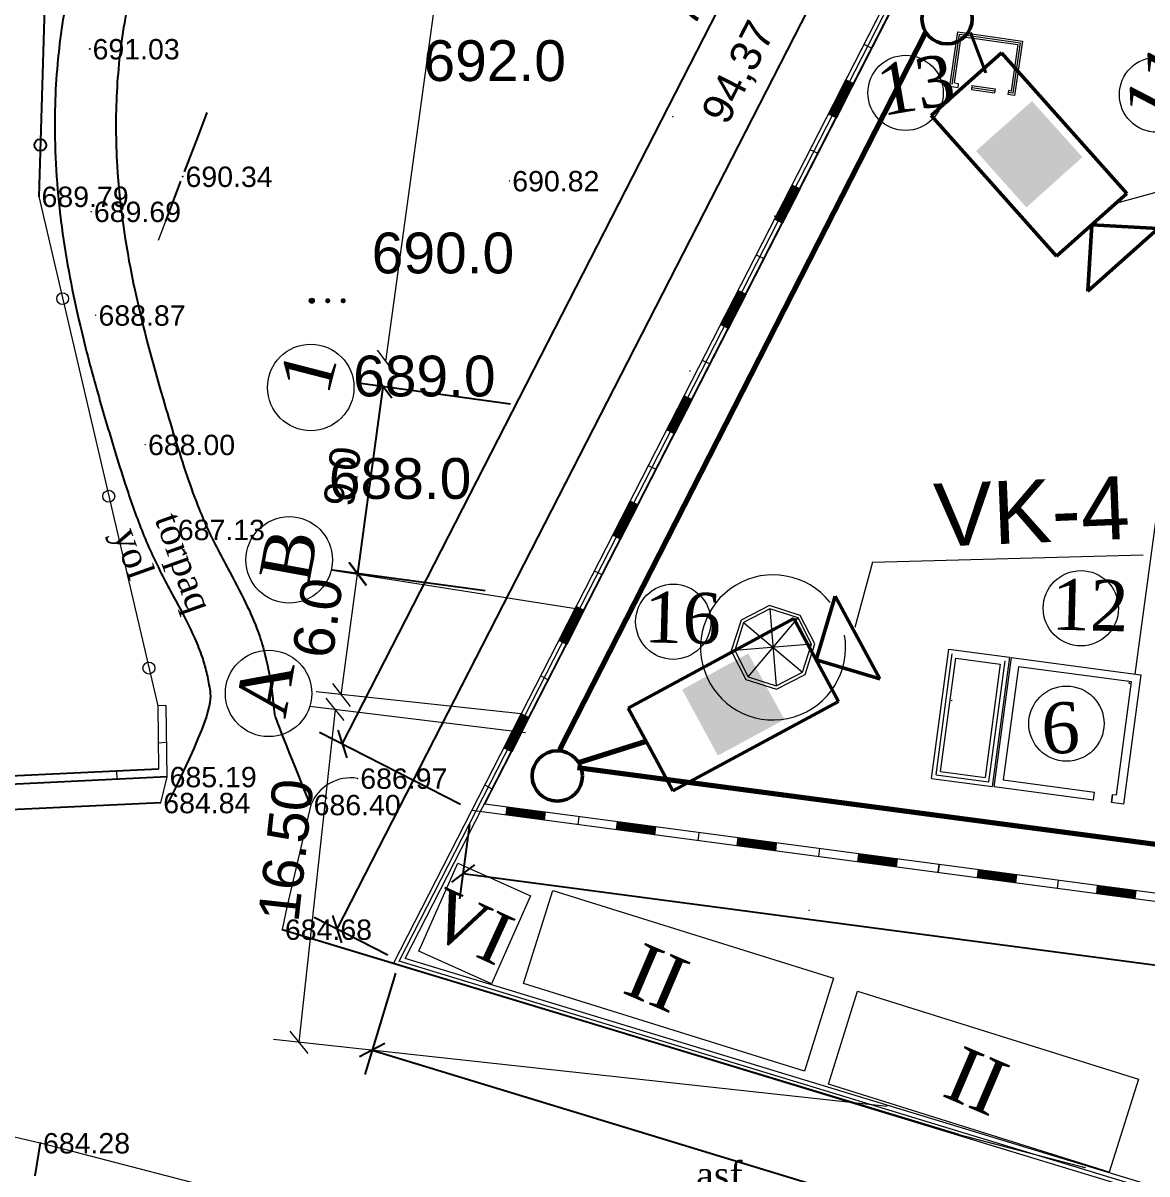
# Model space of a CAD drawing. Header units: feet. Extents: x 3381 to 682707, y 675186 to 4374675.
# Drawn here: x 681233.2 to 681288.3, y 4373034.4 to 4373090.9 of the extents above; entities that cross this region are included whole.
import ezdxf

# ---------------------------------------------------------------- set-up
doc = ezdxf.new("R2010")
doc.units = ezdxf.units.FT
doc.header["$MEASUREMENT"] = 0
doc.header["$PDMODE"] = 34
doc.header["$PDSIZE"] = 0.01
doc.linetypes.add('DUZ', pattern=[0])
doc.layers.get('0').update_dxf_attribs({"linetype": 'CONTINUOUS'})
doc.layers.get('Defpoints').update_dxf_attribs({"linetype": 'CONTINUOUS'})
for name, color, linetype in [('0_Point_Height', 2, 'CONTINUOUS'), ('0_Point_Point', 7, 'CONTINUOUS'), ('col bitkisi', 7, 'CONTINUOUS'), ('Layer8', 7, 'CONTINUOUS'), ('Lep-Stolb', 7, 'CONTINUOUS'), ('ramka', 7, 'CONTINUOUS'), ('Yazilar', 7, 'CONTINUOUS')]:
    doc.layers.add(name, color=color, linetype=linetype)
doc.layers.add('_cp_basic_Shtamp_0.5', color=7, linetype='CONTINUOUS', lineweight=50)
doc.styles.add('ARİAL', font='arial.ttf')
doc.styles.get("Standard").update_dxf_attribs({"font": 'arial.ttf', "height": 1.5})
doc.styles.add('style5', font='arialazlat.ttf', dxfattribs={"height": 400})
doc.dimstyles.new('ISO-25', dxfattribs={"dimtxt": 1.5, "dimasz": 1, "dimexe": 1.25, "dimexo": 0.625, "dimtad": 1, "dimtxsty": 'Standard', "dimblk": 'OBLIQUE', "dimcen": 2.5, "dimadec": 0, "dimazin": 0, "dimtfac": 1, "dimtmove": 0, "dimatfit": 3, "dimldrblk": 'OBLIQUE', "dimfxl": 1, "dimarcsym": 0})

# ---------------------------------------------------------------- blocks, each defined once
blk = doc.blocks.new('_Oblique')
at = {"color": 0, "linetype": 'ByBlock', "lineweight": -2}
blk.add_line((-0.5, -0.5), (0.5, 0.5), dxfattribs=at)
blk = doc.blocks.new('*D49')
at = {"color": 0, "lineweight": -2, "transparency": 16777216}
for p, q in [((681251.443, 4373044.258), (681249.932, 4373039.293)), ((681250.296, 4373040.489), (681342.296, 4373012.489)), ((681343.443, 4373016.258), (681341.932, 4373011.293))]:
    blk.add_line(p, q, dxfattribs=at)
at = {"layer": 'Defpoints', "color": 0, "lineweight": 30, "transparency": 16777216}
for p in [(681251.625, 4373044.856), (681343.625, 4373016.856), (681342.296, 4373012.489)]:
    blk.add_point(p, dxfattribs=at)
at = {"color": 0, "lineweight": -2, "transparency": 16777216}
for p, rotation in [((681250.296, 4373040.489), 163.072486935853), ((681342.296, 4373012.489), 343.072486935853)]:
    blk.add_blockref('_Oblique', p, dxfattribs=dict(at, rotation=rotation))
at = {"color": 0, "lineweight": 20, "transparency": 16777216, "insert": (681296.741, 4373027.95), "char_height": 1.5, "attachment_point": 5, "rotation": 343.0725}
blk.add_mtext('96,17', dxfattribs=at)
blk = doc.blocks.new('*D50')
at = {"color": 0, "lineweight": -2, "transparency": 16777216}
for p, q in [((681294.069, 4373129.141), (681290.458, 4373130.989)), ((681291.571, 4373130.419), (681248.571, 4373046.419)), ((681251.069, 4373045.141), (681247.458, 4373046.989))]:
    blk.add_line(p, q, dxfattribs=at)
at = {"layer": 'Defpoints', "color": 0, "lineweight": 30, "transparency": 16777216}
for p in [(681294.625, 4373128.856), (681248.571, 4373046.419), (681251.625, 4373044.856)]:
    blk.add_point(p, dxfattribs=at)
at = {"color": 0, "lineweight": -2, "transparency": 16777216}
for p, rotation in [((681291.571, 4373130.419), 62.89187712919826), ((681248.571, 4373046.419), 242.8918771291982)]:
    blk.add_blockref('_Oblique', p, dxfattribs=dict(at, rotation=rotation))
at = {"color": 0, "lineweight": 18, "transparency": 16777216, "insert": (681268.359, 4373088.424), "char_height": 1.5, "attachment_point": 5, "rotation": 62.8919}
blk.add_mtext('94,37', dxfattribs=at)
blk = doc.blocks.new('*D58')
at = {"color": 0, "lineweight": -2, "transparency": 16777216}
for p, q in [((681249.59, 4373063.87), (681250.842, 4373073.035)), ((681257.091, 4373072.182), (681249.603, 4373073.205)), ((681255.84, 4373063.016), (681248.351, 4373064.039))]:
    blk.add_line(p, q, dxfattribs=at)
at = {"layer": 'Defpoints', "color": 0, "lineweight": 30, "transparency": 16777216}
for p in [(681250.842, 4373073.035), (681257.711, 4373072.097), (681256.459, 4373062.931, -452.353)]:
    blk.add_point(p, dxfattribs=at)
at = {"color": 0, "lineweight": -2, "transparency": 16777216}
for p, rotation in [((681250.842, 4373073.035), 82.22327199982546), ((681249.59, 4373063.87), 262.2232719998254)]:
    blk.add_blockref('_Oblique', p, dxfattribs=dict(at, rotation=rotation))
at = {"color": 0, "lineweight": 20, "transparency": 16777216, "insert": (681248.838, 4373068.641), "char_height": 1.5, "attachment_point": 5, "rotation": 82.2233}
blk.add_mtext('{\\fArial|b0|i0|c238|p34;9.0}', dxfattribs=at)
blk = doc.blocks.new('*D52')
at = {"color": 0, "lineweight": -2, "transparency": 16777216}
for p, q in [((681289.678, 4373121.003), (681282.765, 4373124.542)), ((681248.831, 4373055.509), (681283.878, 4373123.972)), ((681254.632, 4373052.54), (681247.719, 4373056.079))]:
    blk.add_line(p, q, dxfattribs=at)
at = {"layer": 'Defpoints', "color": 0, "lineweight": 30, "transparency": 16777216}
for p in [(681283.878, 4373123.972), (681290.235, 4373120.718), (681255.188, 4373052.255)]:
    blk.add_point(p, dxfattribs=at)
at = {"color": 0, "lineweight": -2, "transparency": 16777216}
for p, rotation in [((681283.878, 4373123.972), 62.89187712935262), ((681248.831, 4373055.509), 242.8918771293526)]:
    blk.add_blockref('_Oblique', p, dxfattribs=dict(at, rotation=rotation))
at = {"color": 0, "lineweight": 18, "transparency": 16777216, "insert": (681266.349, 4373092.782), "char_height": 1.5, "attachment_point": 5, "rotation": 62.8919}
blk.add_mtext('{\\fArial|b0|i0|c238|p34;77.0}', dxfattribs=at)
blk = doc.blocks.new('*D55')
at = {"color": 0, "lineweight": -2, "transparency": 16777216}
for p, q in [((681255.071, 4373051.566), (681254.588, 4373047.918)), ((681254.752, 4373049.157), (681352.372, 4373036.234)), ((681352.691, 4373038.642), (681352.208, 4373034.994))]:
    blk.add_line(p, q, dxfattribs=at)
at = {"layer": 'Defpoints', "color": 0, "lineweight": 30, "transparency": 16777216}
for p in [(681255.153, 4373052.186), (681352.773, 4373039.262), (681352.372, 4373036.234)]:
    blk.add_point(p, dxfattribs=at)
at = {"color": 0, "lineweight": -2, "transparency": 16777216}
for p, rotation in [((681254.752, 4373049.157), 172.4585361197717), ((681352.372, 4373036.234), 352.4585361197717)]:
    blk.add_blockref('_Oblique', p, dxfattribs=dict(at, rotation=rotation))
at = {"color": 0, "lineweight": 20, "transparency": 16777216, "insert": (681303.745, 4373044.074), "char_height": 1.5, "attachment_point": 5, "rotation": 352.4585}
blk.add_mtext('{\\fArial|b0|i0|c238|p34;98.50}', dxfattribs=at)
blk = doc.blocks.new('V-V2')
at = {"ltscale": 0.5}
for color, points in [(3, [(750.4, 202.2), (550.4, 201.2), (550.4, 1.2), (750.4, 2.2)]), (2, [(950.4, 203.1), (750.4, 202.2), (750.4, 2.2), (951.4, 3.1)]), (5, [(750.4, 2.2), (550.4, 1.2), (550.3, -196.8), (750.3, -196.8)]), (7, [(951.4, 3.1), (750.4, 2.2), (750.3, -196.8), (952.3, -196.9)])]:
    blk.add_hatch(color=color, dxfattribs=at).paths.add_polyline_path(points)
for p, q in [((251.2, -48.8), (251.2, 251.2)), ((251.2, 251.2), (1251.2, 251.2)), ((1251.2, 251.2), (1251.2, -248.8)), ((1251.2, 1.2), (1501.2, 251.2)), ((1501.2, 251.2), (1501.2, -248.8)), ((1501.2, -248.8), (1251.2, 1.2)), ((251.2, -248.8), (251.2, -48.8)), ((1251.2, -248.8), (251.2, -248.8))]:
    blk.add_line(p, q)

msp = doc.modelspace()

# ---------------------------------------------------------------- hatches: boundary and pattern name
at = {"lineweight": 20}
h = msp.add_hatch(dxfattribs=at)
h.set_pattern_fill('ANSI31', scale=0.3, angle=-108.2544)
h.set_pattern_definition([(296.7456132817, (-3259946.57592, 6394426.578604), (0.03348800255758, 0.01687612765725), [])])
h.paths.add_polyline_path([(681273.933, 4373087.911), (681273.071, 4373086.229), (681272.685, 4373086.418), (681273.542, 4373088.092)])
h = msp.add_hatch(dxfattribs=at)
h.set_pattern_fill('ANSI31', scale=0.3, angle=-108.2544)
h.set_pattern_definition([(296.7456132817, (-3259949.221913, 6394421.41255), (0.03348800255758, 0.01687612765725), [])])
h.paths.add_polyline_path([(681271.287, 4373082.745), (681270.425, 4373081.063), (681270.039, 4373081.252), (681270.896, 4373082.926)])
h = msp.add_hatch(dxfattribs=at)
h.set_pattern_fill('ANSI31', scale=0.3, angle=-108.2544)
h.set_pattern_definition([(296.7456132817, (-3259951.867906, 6394416.246496), (0.03348800255758, 0.01687612765725), [])])
h.paths.add_polyline_path([(681268.641, 4373077.579), (681267.779, 4373075.897), (681267.393, 4373076.086), (681268.25, 4373077.76)])
h = msp.add_hatch(dxfattribs=at)
h.set_pattern_fill('ANSI31', scale=0.3, angle=-108.2544)
h.set_pattern_definition([(296.7456132817, (-3259954.513898, 6394411.080442), (0.03348800255758, 0.01687612765725), [])])
h.paths.add_polyline_path([(681265.995, 4373072.413), (681265.133, 4373070.731), (681264.747, 4373070.92), (681265.604, 4373072.594)])
h = msp.add_hatch(dxfattribs=at)
h.set_pattern_fill('ANSI31', scale=0.3, angle=-108.2544)
h.set_pattern_definition([(296.7456132817, (-3259957.15989, 6394405.91439), (0.03348800255758, 0.01687612765725), [])])
h.paths.add_polyline_path([(681263.349, 4373067.247), (681262.487, 4373065.565), (681262.101, 4373065.754), (681262.958, 4373067.428)])
h = msp.add_hatch(dxfattribs=at)
h.set_pattern_fill('ANSI31', scale=0.3, angle=-108.2544)
h.set_pattern_definition([(296.7456132817, (-3259959.805882, 6394400.748334), (0.03348800255758, 0.01687612765725), [])])
h.paths.add_polyline_path([(681260.703, 4373062.081), (681259.841, 4373060.399), (681259.455, 4373060.588), (681260.312, 4373062.262)])
h = msp.add_hatch(dxfattribs=at)
h.set_pattern_fill('ANSI31', scale=0.3, angle=-108.8783)
h.set_pattern_definition([(296.1216979848, (-3237718.152433, 6437192.219145), (0.03366978396917, 0.01651047084335), [])])
h.paths.add_polyline_path([(681258.003, 4373056.81), (681257.142, 4373055.128), (681256.758, 4373055.32), (681257.615, 4373056.994)])
h = msp.add_hatch(dxfattribs=at)
h.set_pattern_fill('ANSI31', scale=0.3, angle=-0.0118)
h.set_pattern_definition([(44.9882312419, (-4722.825254, -2842.988078), (-0.0265110571503, 0.02652195031993), [])])
h.paths.add_polyline_path([(681256.919, 4373052.412), (681258.785, 4373052.161), (681258.73, 4373051.78), (681256.858, 4373052.036)])
h = msp.add_hatch(dxfattribs=at)
h.set_pattern_fill('ANSI31', scale=0.3, angle=-0.0118)
h.set_pattern_definition([(44.9882312419, (-4717.412233, -2843.75311), (-0.0265110571503, 0.02652195031993), [])])
h.paths.add_polyline_path([(681262.356, 4373051.685), (681264.194, 4373051.436), (681264.152, 4373051.055), (681262.306, 4373051.311)])
h = msp.add_hatch(dxfattribs=at)
h.set_pattern_fill('ANSI31', scale=0.3, angle=-0.0118)
h.set_pattern_definition([(44.9882312419, (-4711.488027, -2844.539974), (-0.0265110571503, 0.02652195031993), [])])
h.paths.add_polyline_path([(681268.281, 4373050.899), (681270.119, 4373050.649), (681270.076, 4373050.268), (681268.23, 4373050.524)])
h = msp.add_hatch(dxfattribs=at)
h.set_pattern_fill('ANSI31', scale=0.3, angle=-0.0118)
h.set_pattern_definition([(44.9882312419, (-4705.572153, -2845.294726), (-0.0265110571503, 0.02652195031993), [])])
h.paths.add_polyline_path([(681274.174, 4373050.12), (681276.049, 4373049.869), (681275.995, 4373049.486), (681274.13, 4373049.733)])
h = msp.add_hatch(dxfattribs=at)
h.set_pattern_fill('ANSI31', scale=0.3, angle=-0.0118)
h.set_pattern_definition([(44.9882312419, (-4699.7103, -2846.075213), (-0.0265110571503, 0.02652195031993), [])])
h.paths.add_polyline_path([(681280.036, 4373049.339), (681281.911, 4373049.089), (681281.857, 4373048.706), (681279.992, 4373048.952)])
h = msp.add_hatch(dxfattribs=at)
h.set_pattern_fill('ANSI31', scale=0.3, angle=-0.0118)
h.set_pattern_definition([(44.9882312419, (-4693.861694, -2846.85011), (-0.0265110571503, 0.02652195031993), [])])
h.paths.add_polyline_path([(681285.884, 4373048.564), (681287.759, 4373048.314), (681287.706, 4373047.931), (681285.841, 4373048.177)])
at = {"layer": 'col bitkisi', "lineweight": 20, "ltscale": 1.5}
h = msp.add_hatch(color=256, dxfattribs=at)
edge = h.paths.add_edge_path()
edge.add_arc((681247.335, 4373077.257), 0.125, 0, 360)
h = msp.add_hatch(color=256, dxfattribs=at)
edge = h.paths.add_edge_path()
edge.add_arc((681248.118, 4373077.257), 0.125, 0, 360)
h = msp.add_hatch(color=256, dxfattribs=at)
edge = h.paths.add_edge_path()
edge.add_arc((681248.876, 4373077.257), 0.125, 0, 360)

# ---------------------------------------------------------------- linework, layer by layer
at = {"color": 7, "lineweight": 20}
for p, q in [((681250.968, 4373074.272, -716.5), (681257.133, 4373119.049, -716.5)), ((681295.69, 4373118.042, -716.5), (681287.709, 4373058.941, -716.5)), ((681274.819, 4373089.64, -716.5), (681274.437, 4373089.826, -716.5)), ((681272.173, 4373084.474, -716.5), (681271.791, 4373084.66, -716.5)), ((681269.527, 4373079.308, -716.5), (681269.145, 4373079.494, -716.5)), ((681266.881, 4373074.142, -716.5), (681266.499, 4373074.328, -716.5)), ((681264.235, 4373068.976, -716.5), (681263.853, 4373069.162, -716.5)), ((681260.703, 4373062.081, -716.5), (681248.343, 4373064.021, -1168.853)), ((681261.589, 4373063.81, -716.5), (681261.207, 4373063.996, -716.5)), ((681248.784, 4373057.908, -1168.853), (681249.582, 4373063.854, -1168.853)), ((681268.745, 4373058.804, -28), (681271.188, 4373061.693, -28)), ((681269.809, 4373062.133, -28), (681270.124, 4373058.363, -28)), ((681268.522, 4373061.47, -28), (681271.411, 4373059.027, -28)), ((681271.852, 4373060.406, -28), (681268.081, 4373060.091, -28)), ((681281.108, 4373059.422, -673.139), (681280.367, 4373053.873, -673.139)), ((681280.805, 4373053.409, -716.5), (681281.656, 4373059.752, -716.5)), ((681281.656, 4373059.752, -716.5), (681286.512, 4373059.101, -716.5)), ((681258.943, 4373058.644, -716.5), (681258.565, 4373058.849, -716.5)), ((681281.999, 4373059.303, -716.5), (681281.255, 4373053.752, -716.5)), ((681286.459, 4373058.705, -716.5), (681281.999, 4373059.303, -716.5)), ((681286.512, 4373059.101, -716.5), (681287.999, 4373058.902, -716.5)), ((681287.999, 4373058.902, -716.5), (681287.148, 4373052.559, -716.5)), ((681286.805, 4373053.008, -716.5), (681287.549, 4373058.559, -716.5)), ((681287.45, 4373058.572, -716.5), (681287.351, 4373058.585, -716.5)), ((681287.437, 4373058.473, -716.5), (681287.45, 4373058.572, -716.5)), ((681287.536, 4373058.459, -716.5), (681287.437, 4373058.473, -716.5)), ((681257.614, 4373056.994, -716.5), (681247.545, 4373058.074, -1168.853)), ((681248.486, 4373057.21, -716.5), (681246.703, 4373040.876, -716.5)), ((681257.821, 4373056.064, -716.5), (681247.243, 4373057.346, -716.5)), ((681281.255, 4373053.752, -716.5), (681285.734, 4373053.152, -716.5)), ((681256.202, 4373053.294, -716.5), (681255.821, 4373053.489, -716.5)), ((681285.681, 4373052.755, -716.5), (681280.805, 4373053.409, -716.5)), ((681287.148, 4373052.559, -716.5), (681286.564, 4373052.637, -716.5)), ((681286.617, 4373053.033, -716.5), (681286.805, 4373053.008, -716.5)), ((681266.322, 4373051.163, -716.5), (681266.271, 4373050.779, -716.5)), ((681272.247, 4373050.376, -716.5), (681272.196, 4373049.992, -716.5)), ((681278.095, 4373049.599, -716.5), (681278.044, 4373049.214, -716.5)), ((681278.109, 4373049.597, -716.5), (681278.058, 4373049.214, -716.5)), ((681283.957, 4373048.82, -716.5), (681283.906, 4373048.435, -716.5))]:
    msp.add_line(p, q, dxfattribs=at)
at = {"linetype": 'Continuous'}
for p, q in [((681234.255, 4373092.99, -24.744), (681233.942, 4373082.369, -26.713)), ((681239.82, 4373054.282, -40.152), (681210.295, 4373052.848, -716.5)), ((681240.225, 4373053.901, -31.31), (681210.314, 4373052.448, -716.5)), ((681234.014, 4373035.935, -32.273), (681233.752, 4373034.323, -32.145))]:
    msp.add_line(p, q, dxfattribs=at)
at = {"color": 7, "lineweight": 70}
for p, q in [((681277.438, 4373090.417, -87.843), (681259.487, 4373055.218)), ((681260.378, 4373054.35), (681297.705, 4373049.401, -684.469))]:
    msp.add_line(p, q, dxfattribs=at)
at = {"lineweight": 40}
msp.add_line((681279.655, 4373090.411, -684.469), (681280.396, 4373088.442, -684.469), dxfattribs=at)
at = {"color": 0, "linetype": 'DUZ', "lineweight": 18}
for p, q in [((681291.622, 4373083.362, -0.341), (681286.768, 4373082.035)), ((681274.846, 4373064.432, -0.341), (681273.976, 4373061.221, -0.503))]:
    msp.add_line(p, q, dxfattribs=at)
at = {"linetype": 'Continuous', "lineweight": 20}
for p, q in [((681233.942, 4373082.369, -26.713), (681239.776, 4373057.387, -30.041)), ((681240.176, 4373057.393, -30.041), (681239.776, 4373057.387, -30.041)), ((681239.776, 4373057.387, -30.041), (681239.82, 4373054.282, -31.17)), ((681240.176, 4373057.393, -30.041), (681240.225, 4373053.901, -31.31)), ((681240.202, 4373055.578, -780.249), (681239.802, 4373055.558, -789.407)), ((681237.748, 4373054.181, -31.761), (681237.764, 4373053.781, -31.761)), ((681247.29, 4373052.527, -30.098), (681246.117, 4373047.498, -31.754))]:
    msp.add_line(p, q, dxfattribs=at)
at = {"linetype": 'DUZ', "lineweight": 18}
msp.add_line((681274.846, 4373064.432, -0.341), (681288.122, 4373064.793, -0.341), dxfattribs=at)
at = {"color": 7, "linetype": 'DUZ', "lineweight": 20}
for p, q in [((681277.734, 4373053.82, -716.5), (681278.584, 4373060.163, -716.5)), ((681277.959, 4373053.991, -673.139), (681278.756, 4373059.939, -673.139)), ((681278.584, 4373060.163, -716.5), (681281.558, 4373059.764, -716.5)), ((681278.184, 4373054.164, -673.139), (681278.929, 4373059.714, -673.139)), ((681278.929, 4373059.714, -673.139), (681281.108, 4373059.422, -673.139)), ((681281.333, 4373059.594, -673.139), (681280.536, 4373053.647, -673.139)), ((681281.558, 4373059.764, -716.5), (681280.707, 4373053.421, -716.5)), ((681287.549, 4373058.559, -716.5), (681286.459, 4373058.705, -716.5)), ((681277.734, 4373053.82, -716.5), (681280.708, 4373053.423, -716.5)), ((681277.958, 4373053.992, -673.139), (681280.535, 4373053.647, -673.139)), ((681278.183, 4373054.164, -673.139), (681280.364, 4373053.873, -673.139)), ((681285.681, 4373052.755, -716.5), (681285.734, 4373053.151, -716.5)), ((681286.617, 4373053.034, -716.5), (681286.564, 4373052.638, -716.5)), ((681286.617, 4373053.034, -716.5), (681286.564, 4373052.638, -716.5)), ((681286.564, 4373052.637, -716.5), (681286.617, 4373053.033, -716.5)), ((681286.564, 4373052.637, -716.5), (681286.617, 4373053.033, -716.5))]:
    msp.add_line(p, q, dxfattribs=at)
at = {"lineweight": 70}
msp.add_line((681260.422, 4373054.602), (681263.734, 4373055.644, -684.469), dxfattribs=at)
at = {"color": 30, "linetype": 'Continuous', "lineweight": 20}
for p, q in [((681240.225, 4373053.901, -31.31), (681239.914, 4373052.625, -31.659)), ((681246.117, 4373047.498, -31.754), (681245.881, 4373046.413, -31.815)), ((681279.082, 4373036.344, -32.187), (681285.265, 4373034.737, -32.136))]:
    msp.add_line(p, q, dxfattribs=at)
at = {"color": 30, "linetype": 'Continuous'}
for p, q in [((681239.914, 4373052.625, -31.659), (681210.388, 4373051.236, -716.5)), ((681245.881, 4373046.413, -31.815), (681279.082, 4373036.344, -32.187))]:
    msp.add_line(p, q, dxfattribs=at)
at = {"color": 7, "lineweight": 18}
msp.add_line((681275.554, 4373037.726, -716.5), (681245.46, 4373041.011, -716.5), dxfattribs=at)
at = {"color": 7, "lineweight": 20, "elevation": -716.5}
for points in [[(681363.511, 4373102.706), (681375.886, 4373097.97), (681343.743, 4373016.611), (681251.338, 4373044.734), (681294.529, 4373129.107), (681354.168, 4373106.282)], [(681363.368, 4373102.333), (681375.365, 4373097.741), (681343.507, 4373017.101), (681251.912, 4373044.977), (681294.721, 4373128.605), (681354.025, 4373105.908)], [(681354.278, 4373105.841), (681354.452, 4373106.203), (681329.129, 4373115.884), (681290.235, 4373120.718), (681255.189, 4373052.255), (681352.738, 4373039.266), (681368.515, 4373079.183), (681368.156, 4373079.325), (681352.479, 4373039.719), (681255.825, 4373052.557), (681290.514, 4373120.284), (681329.029, 4373115.511), (681354.278, 4373105.841)], [(681273.933, 4373087.911), (681273.071, 4373086.229), (681272.685, 4373086.418), (681273.542, 4373088.092), (681273.933, 4373087.911)], [(681271.287, 4373082.745), (681270.425, 4373081.063), (681270.039, 4373081.252), (681270.896, 4373082.926), (681271.287, 4373082.745)], [(681268.641, 4373077.579), (681267.779, 4373075.897), (681267.393, 4373076.086), (681268.25, 4373077.76), (681268.641, 4373077.579)], [(681265.995, 4373072.413), (681265.133, 4373070.731), (681264.747, 4373070.92), (681265.604, 4373072.594), (681265.995, 4373072.413)], [(681263.349, 4373067.247), (681262.487, 4373065.565), (681262.101, 4373065.754), (681262.958, 4373067.428), (681263.349, 4373067.247)], [(681260.703, 4373062.081), (681259.841, 4373060.399), (681259.455, 4373060.588), (681260.312, 4373062.262), (681260.703, 4373062.081)], [(681258.003, 4373056.81), (681257.142, 4373055.128), (681256.758, 4373055.32), (681257.615, 4373056.994), (681258.003, 4373056.81)], [(681256.901, 4373052.409), (681256.858, 4373052.03)], [(681258.784, 4373052.159), (681258.741, 4373051.78)], [(681260.431, 4373051.94), (681260.388, 4373051.561)], [(681262.326, 4373051.694), (681264.199, 4373051.445), (681264.148, 4373051.06), (681262.282, 4373051.308), (681262.326, 4373051.694)], [(681264.198, 4373051.434), (681264.155, 4373051.055)], [(681266.322, 4373051.158), (681266.279, 4373050.779)], [(681268.25, 4373050.907), (681270.123, 4373050.658), (681270.072, 4373050.273), (681268.206, 4373050.522), (681268.25, 4373050.907)], [(681270.122, 4373050.647), (681270.079, 4373050.268)], [(681274.174, 4373050.12), (681276.047, 4373049.871), (681275.996, 4373049.486), (681274.131, 4373049.735), (681274.174, 4373050.12)], [(681280.036, 4373049.341), (681281.909, 4373049.092), (681281.858, 4373048.708), (681279.993, 4373048.956), (681280.036, 4373049.341)], [(681285.884, 4373048.564), (681287.758, 4373048.316), (681287.707, 4373047.931), (681285.841, 4373048.179), (681285.884, 4373048.564)]]:
    msp.add_lwpolyline(points, dxfattribs=at)
at = {"color": 1, "lineweight": 20, "elevation": -716.5}
msp.add_lwpolyline([(681375.625, 4373097.856), (681343.625, 4373016.856), (681251.625, 4373044.856), (681294.625, 4373128.856)], dxfattribs=at)
at = {"color": 7, "lineweight": 20, "elevation": -28, "flags": 128}
for points in [[(681271.539, 4373058.918), (681272.019, 4373060.42), (681271.297, 4373061.821), (681269.795, 4373062.301), (681268.394, 4373061.578), (681267.914, 4373060.076), (681268.636, 4373058.675), (681270.138, 4373058.195)], [(681271.411, 4373059.027), (681271.852, 4373060.406), (681271.188, 4373061.693), (681269.809, 4373062.133), (681268.522, 4373061.47), (681268.081, 4373060.091), (681268.745, 4373058.804), (681270.124, 4373058.363)]]:
    msp.add_lwpolyline(points, close=True, dxfattribs=at)
at = {"color": 7, "lineweight": 20}
msp.add_lwpolyline([(681258.073, 4373048.067), (681256.156, 4373043.749), (681252.582, 4373045.34), (681254.499, 4373049.658)], close=True, dxfattribs=at)
at = {"color": 7, "lineweight": 20, "elevation": -716.5}
for points in [[(681259.156, 4373048.326), (681272.932, 4373044.014), (681271.503, 4373039.45), (681257.727, 4373043.762)], [(681274.113, 4373043.378), (681287.889, 4373039.067), (681286.46, 4373034.503), (681272.684, 4373038.814)]]:
    msp.add_lwpolyline(points, close=True, dxfattribs=at)
at = {"color": 30, "linetype": 'Continuous', "lineweight": 20, "elevation": -32.273}
msp.add_lwpolyline([(681210.059, 4373041.516), (681234.014, 4373035.935), (681256.144, 4373030.179), (681275.083, 4373025.605), (681286.881, 4373022.607), (681327.839, 4373012.414), (681343.351, 4373008.921), (681344.367, 4373011.812), (681355.049, 4373007.63), (681367.484, 4373001.61), (681388.198, 4372988.807)], dxfattribs=at)
at = {"color": 1, "linetype": 'DUZ', "lineweight": 50}
for centre in [(681278.498, 4373091.093, -684.469), (681259.378, 4373053.942)]:
    msp.add_circle(centre, 1.235, dxfattribs=at)
at = {"color": 7, "linetype": 'DUZ', "lineweight": 20}
for centre, radius in [((681276.466, 4373087.455, 2049), 1.846), ((681288.799, 4373087.366, 1356.5), 1.846), ((681247.285, 4373073.002, -21.5), 2.121), ((681246.229, 4373064.542, -716.5), 2.121), ((681285.064, 4373062.17, 6854.554), 1.846), ((681265.069, 4373061.509, 6860.554), 1.846), ((681245.216, 4373057.99, -264.147), 2.121), ((681284.356, 4373056.508, -480.339), 1.846)]:
    msp.add_circle(centre, radius, dxfattribs=at)
at = {"linetype": 'Continuous'}
msp.add_circle((681234.017, 4373084.896, -26.244), 0.291, dxfattribs=at)
at = {"linetype": 'Continuous', "lineweight": 20}
for centre in [(681235.112, 4373077.359, -27.38), (681237.376, 4373067.666, -28.672), (681239.345, 4373059.233, -29.795)]:
    msp.add_circle(centre, 0.291, dxfattribs=at)
at = {"color": 7, "lineweight": 20}
msp.add_arc((681269.966, 4373060.248, -28), 3.56, 38.3434, 9.688, dxfattribs=at)
at = {"linetype": 'Continuous', "lineweight": 20}
msp.add_arc((681249.245, 4373051.745, -29.526), 2.105, 80.8697, 158.2041, dxfattribs=at)
at = {"linetype": 'Continuous'}
for points, knots in [([(681308.355, 4373230.296, -716.5), (681304.415, 4373226.532, -716.5), (681303.886, 4373226.482, -716.5), (681302.297, 4373226.322, -716.5), (681301.234, 4373226.206, -716.5), (681298.282, 4373225.799, -716.5), (681296.405, 4373225.445, -716.5), (681293.627, 4373224.567, -716.5), (681292.676, 4373224.196, -716.5), (681291.185, 4373223.458, -716.5), (681290.626, 4373223.142, -716.5), (681289.465, 4373222.387, -716.5), (681288.877, 4373221.94, -716.5), (681287.762, 4373220.99, -716.5), (681287.232, 4373220.487, -716.5), (681285.99, 4373219.215, -716.5), (681285.3, 4373218.429, -716.5), (681284.189, 4373217.111, -716.5), (681283.755, 4373216.581, -716.5), (681282.899, 4373215.534, -716.5), (681282.474, 4373215.014, -716.5), (681281.208, 4373213.458, -716.5), (681280.375, 4373212.43, -716.5), (681277.896, 4373209.363, -716.5), (681276.268, 4373207.34, -716.5), (681273.359, 4373203.744, -716.5), (681272.083, 4373202.174, -716.5), (681270.047, 4373199.695, -716.5), (681269.306, 4373198.798, -716.5), (681267.873, 4373197.076, -716.5), (681267.184, 4373196.254, -716.5), (681265.956, 4373194.799, -716.5), (681265.422, 4373194.171, -716.5), (681264.053, 4373192.569, -716.5), (681263.179, 4373191.564, -716.5), (681261.747, 4373189.623, -716.5), (681261.161, 4373188.713, -716.5), (681260.395, 4373187.059, -716.5), (681260.146, 4373186.356, -716.5), (681259.913, 4373185.233, -716.5), (681259.859, 4373184.84, -716.5), (681259.81, 4373184.046, -716.5), (681259.816, 4373183.65, -716.5), (681259.935, 4373182.051, -716.5), (681260.25, 4373180.878, -716.5), (681260.963, 4373179.034, -716.5), (681261.299, 4373178.326, -716.5), (681262.025, 4373176.99, -716.5), (681262.416, 4373176.359, -716.5), (681263.704, 4373174.436, -716.5), (681264.651, 4373173.242, -716.5), (681266.115, 4373171.309, -716.5), (681266.666, 4373170.558, -716.5), (681267.667, 4373169.027, -716.5), (681268.115, 4373168.25, -716.5), (681268.785, 4373166.779, -716.5), (681269.026, 4373166.092, -716.5), (681269.372, 4373164.657, -716.5), (681269.476, 4373163.915, -716.5), (681269.554, 4373162.318, -716.5), (681269.508, 4373161.464, -716.5), (681269.244, 4373159.784, -716.5), (681269.028, 4373158.953, -716.5), (681268.232, 4373156.719, -716.5), (681267.5, 4373155.367, -716.5), (681266.027, 4373153.22, -716.5), (681265.373, 4373152.391, -716.5), (681263.983, 4373150.784, -716.5), (681263.244, 4373150.001, -716.5), (681261.742, 4373148.449, -716.5), (681260.981, 4373147.68, -716.5), (681259.658, 4373146.295, -716.5), (681259.094, 4373145.687, -716.5), (681257.999, 4373144.435, -716.5), (681257.47, 4373143.795, -716.5), (681255.931, 4373141.848, -716.5), (681254.966, 4373140.512, -716.5), (681253.266, 4373138.048, -716.5), (681252.519, 4373136.927, -716.5), (681251.049, 4373134.658, -716.5), (681250.33, 4373133.511, -716.5), (681248.23, 4373130.037, -716.5), (681246.903, 4373127.674, -716.5), (681244.507, 4373122.984, -716.5), (681243.428, 4373120.664, -716.5), (681241.764, 4373116.639, -716.5), (681241.128, 4373114.955, -716.5), (681239.97, 4373111.55, -716.5), (681239.448, 4373109.832, -716.5), (681238.434, 4373106.204, -716.5), (681237.952, 4373104.292, -716.5), (681237.168, 4373100.999, -716.5), (681236.853, 4373099.622, -716.5), (681236.24, 4373096.857, -716.5), (681235.945, 4373095.469, -716.5), (681235.52, 4373093.297, -716.5), (681235.374, 4373092.522, -716.5), (681235.136, 4373091.122, -716.5), (681235.041, 4373090.503, -716.5), (681234.801, 4373088.538, -716.5), (681234.725, 4373087.195, -716.5), (681234.727, 4373084.178, -716.5), (681234.849, 4373082.506, -716.5), (681235.289, 4373079.215, -716.5), (681235.605, 4373077.595, -716.5), (681236.245, 4373074.88, -716.5), (681236.539, 4373073.771, -716.5), (681237.104, 4373071.773, -716.5), (681237.369, 4373070.88, -716.5), (681237.862, 4373069.267, -716.5), (681238.088, 4373068.536, -716.5), (681238.584, 4373067.063, -716.5), (681238.853, 4373066.322, -716.5), (681239.309, 4373065.231, -716.5), (681239.466, 4373064.879, -716.5), (681239.968, 4373063.825, -716.5), (681240.33, 4373063.164, -716.5), (681241.011, 4373061.894, -716.5), (681241.33, 4373061.285, -716.5), (681241.729, 4373060.383, -716.5), (681241.85, 4373060.078, -716.5), (681242.037, 4373059.525, -716.5), (681242.107, 4373059.278, -716.5), (681242.23, 4373058.753, -716.5), (681242.282, 4373058.48, -716.5), (681242.416, 4373057.644, -716.5), (681242.479, 4373057.053, -716.5), (681240.294, 4373052.64, -716.5)], [0, 0, 0, 0, 1.504182, 1.504182, 4.512547, 4.512547, 9.897023, 9.897023, 12.795834, 12.795834, 14.604059, 14.604059, 16.662244, 16.662244, 18.72043, 18.72043, 21.69221, 21.69221, 23.690537, 23.690537, 25.688865, 25.688865, 29.68552, 29.68552, 37.678831, 37.678831, 43.858623, 43.858623, 47.338723, 47.338723, 50.479181, 50.479181, 52.843093, 52.843093, 56.452422, 56.452422, 59.343353, 59.343353, 61.301717, 61.301717, 62.310714, 62.310714, 63.319712, 63.319712, 66.426739, 66.426739, 68.50177, 68.50177, 70.576802, 70.576802, 75.092259, 75.092259, 77.984383, 77.984383, 80.876507, 80.876507, 83.368148, 83.368148, 85.859789, 85.859789, 88.693846, 88.693846, 91.527902, 91.527902, 96.504404, 96.504404, 99.813748, 99.813748, 103.123092, 103.123092, 106.359907, 106.359907, 108.778682, 108.778682, 111.197456, 111.197456, 116.035005, 116.035005, 120.025858, 120.025858, 124.016711, 124.016711, 131.998417, 131.998417, 139.538843, 139.538843, 144.840516, 144.840516, 150.142189, 150.142189, 155.992549, 155.992549, 160.212599, 160.212599, 164.43265, 164.43265, 166.77754, 166.77754, 168.584028, 168.584028, 172.423705, 172.423705, 177.221179, 177.221179, 182.018653, 182.018653, 185.384546, 185.384546, 188.140377, 188.140377, 190.397291, 190.397291, 192.654204, 192.654204, 193.73589, 193.73589, 195.899262, 195.899262, 198.062634, 198.062634, 199.190084, 199.190084, 200.13488, 200.13488, 201.079676, 201.079676, 202.923933, 202.923933, 202.923933, 202.923933]), ([(681312.258, 4373223.826, -716.5), (681304.696, 4373223.545, -716.5), (681304.166, 4373223.495, -716.5), (681302.589, 4373223.336, -716.5), (681301.551, 4373223.222, -716.5), (681298.751, 4373222.834, -716.5), (681297.043, 4373222.503, -716.5), (681294.625, 4373221.734, -716.5), (681293.817, 4373221.416, -716.5), (681292.568, 4373220.794, -716.5), (681292.1, 4373220.526, -716.5), (681290.951, 4373219.768, -716.5), (681290.28, 4373219.222, -716.5), (681288.97, 4373217.998, -716.5), (681288.332, 4373217.321, -716.5), (681287.069, 4373215.886, -716.5), (681286.443, 4373215.127, -716.5), (681284.296, 4373212.506, -716.5), (681282.817, 4373210.68, -716.5), (681279.889, 4373207.055, -716.5), (681278.44, 4373205.254, -716.5), (681274.053, 4373199.832, -716.5), (681271.076, 4373196.19, -716.5), (681267.357, 4373191.817, -716.5), (681266.873, 4373191.254, -716.5), (681265.931, 4373190.145, -716.5), (681265.475, 4373189.595, -716.5), (681264.488, 4373188.306, -716.5), (681263.99, 4373187.57, -716.5), (681263.304, 4373186.251, -716.5), (681263.077, 4373185.666, -716.5), (681262.889, 4373184.826, -716.5), (681262.85, 4373184.565, -716.5), (681262.813, 4373184.037, -716.5), (681262.815, 4373183.761, -716.5), (681262.899, 4373182.651, -716.5), (681263.13, 4373181.749, -716.5), (681263.681, 4373180.322, -716.5), (681263.926, 4373179.794, -716.5), (681264.463, 4373178.774, -716.5), (681264.757, 4373178.279, -716.5), (681265.841, 4373176.598, -716.5), (681266.734, 4373175.452, -716.5), (681268.252, 4373173.461, -716.5), (681268.865, 4373172.646, -716.5), (681270.035, 4373170.91, -716.5), (681270.59, 4373169.992, -716.5), (681271.336, 4373168.438, -716.5), (681271.583, 4373167.842, -716.5), (681271.993, 4373166.608, -716.5), (681272.154, 4373165.977, -716.5), (681272.511, 4373164.063, -716.5), (681272.58, 4373162.757, -716.5), (681272.41, 4373160.356, -716.5), (681272.209, 4373159.261, -716.5), (681271.607, 4373157.151, -716.5), (681271.206, 4373156.132, -716.5), (681270.252, 4373154.193, -716.5), (681269.7, 4373153.272, -716.5), (681268.32, 4373151.256, -716.5), (681267.456, 4373150.191, -716.5), (681265.672, 4373148.185, -716.5), (681264.751, 4373147.24, -716.5), (681263.085, 4373145.534, -716.5), (681262.335, 4373144.768, -716.5), (681261.158, 4373143.492, -716.5), (681260.713, 4373142.989, -716.5), (681259.841, 4373141.954, -716.5), (681259.415, 4373141.425, -716.5), (681258.161, 4373139.808, -716.5), (681257.357, 4373138.692, -716.5), (681255.83, 4373136.483, -716.5), (681255.103, 4373135.395, -716.5), (681253.682, 4373133.206, -716.5), (681252.987, 4373132.102, -716.5), (681250.957, 4373128.759, -716.5), (681249.677, 4373126.491, -716.5), (681247.301, 4373121.875, -716.5), (681246.204, 4373119.527, -716.5), (681244.55, 4373115.524, -716.5), (681243.933, 4373113.89, -716.5), (681242.811, 4373110.583, -716.5), (681242.302, 4373108.906, -716.5), (681241.305, 4373105.323, -716.5), (681240.825, 4373103.414, -716.5), (681240.054, 4373100.16, -716.5), (681239.748, 4373098.82, -716.5), (681239.156, 4373096.147, -716.5), (681238.873, 4373094.813, -716.5), (681238.458, 4373092.686, -716.5), (681238.309, 4373091.892, -716.5), (681238.076, 4373090.504, -716.5), (681237.986, 4373089.906, -716.5), (681237.849, 4373088.713, -716.5), (681237.8, 4373088.112, -716.5), (681237.705, 4373086.304, -716.5), (681237.714, 4373085.089, -716.5), (681237.903, 4373081.955, -716.5), (681238.183, 4373080.046, -716.5), (681238.973, 4373076.239, -716.5), (681239.481, 4373074.34, -716.5), (681240.227, 4373071.8, -716.5), (681240.42, 4373071.159, -716.5), (681240.813, 4373069.881, -716.5), (681241.011, 4373069.252, -716.5), (681241.406, 4373068.089, -716.5), (681241.601, 4373067.553, -716.5), (681241.952, 4373066.679, -716.5), (681242.101, 4373066.334, -716.5), (681242.382, 4373065.727, -716.5), (681242.514, 4373065.461, -716.5), (681242.794, 4373064.918, -716.5), (681242.94, 4373064.642, -716.5), (681243.391, 4373063.802, -716.5), (681243.707, 4373063.222, -716.5), (681244.232, 4373062.151, -716.5), (681244.449, 4373061.671, -716.5), (681244.768, 4373060.828, -716.5), (681244.886, 4373060.475, -716.5), (681245.083, 4373059.756, -716.5), (681245.161, 4373059.399, -716.5), (681245.355, 4373058.34, -716.5), (681245.432, 4373057.651, -716.5), (681245.51, 4373056.91, -716.5), (681245.519, 4373056.829, -716.5), (681247.253, 4373052.517, -716.5)], [0, 0, 0, 0, 1.519576, 1.519576, 4.558728, 4.558728, 9.930594, 9.930594, 12.837598, 12.837598, 14.698947, 14.698947, 17.596272, 17.596272, 20.493598, 20.493598, 23.430765, 23.430765, 30.540606, 30.540606, 37.650448, 37.650448, 51.870131, 51.870131, 53.943342, 53.943342, 56.016553, 56.016553, 58.839775, 58.839775, 61.186701, 61.186701, 62.257023, 62.257023, 63.327345, 63.327345, 66.426341, 66.426341, 68.26825, 68.26825, 70.110159, 70.110159, 74.62153, 74.62153, 77.595, 77.595, 80.568471, 80.568471, 82.304355, 82.304355, 84.04024, 84.04024, 87.512009, 87.512009, 90.504027, 90.504027, 93.496045, 93.496045, 96.488063, 96.488063, 100.372173, 100.372173, 104.256283, 104.256283, 107.517701, 107.517701, 109.618427, 109.618427, 111.719153, 111.719153, 115.920605, 115.920605, 119.858792, 119.858792, 123.796978, 123.796978, 131.673352, 131.673352, 139.553481, 139.553481, 144.894421, 144.894421, 150.235361, 150.235361, 156.190392, 156.190392, 160.321983, 160.321983, 164.453574, 164.453574, 166.899961, 166.899961, 168.797126, 168.797126, 170.694291, 170.694291, 174.488621, 174.488621, 180.488906, 180.488906, 186.48919, 186.48919, 188.508696, 188.508696, 190.528201, 190.528201, 192.322947, 192.322947, 193.52533, 193.52533, 194.478712, 194.478712, 195.432094, 195.432094, 197.338858, 197.338858, 198.784376, 198.784376, 199.759029, 199.759029, 200.733681, 200.733681, 202.682985, 202.682985, 202.923933, 202.923933, 202.923933, 202.923933])]:
    msp.add_open_spline(points, degree=3, knots=knots, dxfattribs=at)
at = {"layer": '0_Point_Point'}
for p in [(681236.447, 4373089.612, -25.472), (681241.007, 4373083.352, -26.159), (681234.014, 4373035.935, -32.223)]:
    msp.add_point(p, dxfattribs=at)
at = {"layer": '0_Point_Point', "lineweight": 20}
for p in [(681265.046, 4373086.293, -25.312), (681257.035, 4373083.137, -25.683), (681233.942, 4373082.369, -26.713), (681236.511, 4373081.632, -26.811), (681270.044, 4373081.411, -25.373), (681236.737, 4373076.546, -27.629), (681265.892, 4373073.812, -25.804), (681239.165, 4373070.196, -28.505), (681241.073, 4373065.051, -29.369), (681240.176, 4373057.393, -30.041), (681278.741, 4373057.643, -26.164), (681240.225, 4373053.901, -31.31), (681249.579, 4373053.824, -29.526), (681239.914, 4373052.625, -31.659), (681247.29, 4373052.527, -30.098), (681246.117, 4373047.498, -31.754), (681271.733, 4373047.349, -28.727), (681245.881, 4373046.413, -31.815), (681262.886, 4373041.229, -32.109), (681279.082, 4373036.344, -32.187), (681285.265, 4373034.737, -32.136)]:
    msp.add_point(p, dxfattribs=at)
at = {"layer": 'col bitkisi', "lineweight": 20, "ltscale": 1.5}
msp.add_circle((681247.335, 4373077.257, -716.5), 0.125, dxfattribs=at)
at = {"layer": 'Lep-Stolb', "color": 1}
for p, q in [((681241.754, 4373085.311, -26.159), (681242.204, 4373086.491, -26.159)), ((681241.096, 4373083.585, -26.159), (681241.754, 4373085.311, -26.159)), ((681240.172, 4373081.161, -26.159), (681240.918, 4373083.118, -26.159))]:
    msp.add_line(p, q, dxfattribs=at)
at = {"layer": 'Lep-Stolb', "color": 1, "lineweight": 20}
msp.add_line((681239.815, 4373080.226, -26.159), (681240.261, 4373081.394, -26.159), dxfattribs=at)
at = {"layer": 'ramka', "color": 0, "linetype": 'DUZ', "lineweight": 20, "ltscale": 0.5}
for p, q in [((681278.644, 4373087.778, -1410.5), (681279.03, 4373090.45, -1410.5)), ((681279.03, 4373090.45, -1410.5), (681282.197, 4373089.993, -1410.5)), ((681278.757, 4373087.862, -1410.5), (681279.114, 4373090.337, -1410.5)), ((681278.871, 4373087.947, -1410.5), (681279.199, 4373090.223, -1410.5)), ((681279.114, 4373090.337, -1410.5), (681282.084, 4373089.908, -1410.5)), ((681279.199, 4373090.223, -1410.5), (681281.97, 4373089.823, -1410.5)), ((681282.084, 4373089.908, -1410.5), (681281.727, 4373087.434, -1410.5)), ((681282.197, 4373089.993, -1410.5), (681281.811, 4373087.321, -1410.5)), ((681281.97, 4373089.823, -1410.5), (681281.642, 4373087.547, -1410.5)), ((681278.644, 4373087.778, -1410.5), (681279.024, 4373087.723, -1410.5)), ((681278.871, 4373087.947, -1410.5), (681279.052, 4373087.921, -1410.5)), ((681279.052, 4373087.921, -1410.5), (681279.024, 4373087.723, -1410.5)), ((681279.723, 4373087.824, -1410.5), (681279.694, 4373087.626, -1410.5)), ((681279.694, 4373087.626, -1410.5), (681280.828, 4373087.462, -1410.5)), ((681279.708, 4373087.725, -1410.5), (681280.843, 4373087.561, -1410.5)), ((681279.723, 4373087.824, -1410.5), (681280.857, 4373087.66, -1410.5)), ((681279.723, 4373087.824, -1410.5), (681280.857, 4373087.66, -1410.5)), ((681280.857, 4373087.66, -1410.5), (681280.828, 4373087.462, -1410.5)), ((681281.508, 4373087.566, -1708), (681281.479, 4373087.368, -1708)), ((681281.811, 4373087.321, -1410.5), (681281.479, 4373087.368, -1410.5)), ((681281.727, 4373087.434, -1410.5), (681281.493, 4373087.467, -1410.5)), ((681281.642, 4373087.547, -1410.5), (681281.508, 4373087.566, -1410.5))]:
    msp.add_line(p, q, dxfattribs=at)

# ---------------------------------------------------------------- block references
at = {"color": 7, "lineweight": 20}
for p, rotation in [((681250.968, 4373074.272, -716.5), 262.1602959603277), ((681249.582, 4373063.854, -1168.853), 82.35653945865386), ((681248.784, 4373057.908, -1168.853), 262.3565394586539), ((681248.486, 4373057.21, -716.5), 83.76950340475567), ((681246.703, 4373040.876, -716.5), 263.7695034047557)]:
    msp.add_blockref('_Oblique', p, dxfattribs=dict(at, rotation=rotation))
at = {"layer": '_cp_basic_Shtamp_0.5', "lineweight": 18, "xscale": 0.0092387357225419, "yscale": 0.0092387357225419, "zscale": 0.0092387357225419}
for p, rotation in [((681277.894, 4373089.609), 311.7243087651005), ((681261.918, 4373054.122, -684.469), 28.41840403024175)]:
    msp.add_blockref('V-V2', p, dxfattribs=dict(at, rotation=rotation))

# ---------------------------------------------------------------- texts
at = {"color": 7, "lineweight": 20, "char_height": 2, "attachment_point": 5}
for s, insert, rotation in [('{\\fArial|b0|i0|c238|p34;6.0}', (681247.632, 4373061.698, -1168.853), 82.3565), ('{\\fArial|b0|i0|c238|p34;16.50}', (681246.076, 4373050.3, -716.5), 83.7695)]:
    msp.add_mtext(s, dxfattribs=dict(at, insert=insert, rotation=rotation))
at = {"layer": '0_Point_Height', "color": 0}
for s, p in [('691.03', (681236.583, 4373089.098, -25.472)), ('690.34', (681241.143, 4373082.838, -26.159)), ('684.28', (681234.15, 4373035.421, -32.223))]:
    msp.add_text(s, height=1, dxfattribs=at).set_placement(p)
at = {"layer": '0_Point_Height', "color": 5, "lineweight": 20}
for s, p in [('692.0', (681252.813, 4373088.037, 670.5)), ('690.0', (681250.274, 4373078.601, 668.5)), ('689.0', (681249.361, 4373072.563, -21.5)), ('688.0', (681248.173, 4373067.536, 666.5))]:
    msp.add_text(s, height=2, dxfattribs=at).set_placement(p)
at = {"layer": '0_Point_Height', "color": 0, "lineweight": 20}
for s, p in [('690.82', (681257.171, 4373082.623, -25.683)), ('689.79', (681234.078, 4373081.855, -26.713)), ('689.69', (681236.647, 4373081.118, -26.811)), ('688.87', (681236.873, 4373076.032, -27.629)), ('688.00', (681239.301, 4373069.682, -28.505)), ('687.13', (681240.765, 4373065.51, -29.369)), ('685.19', (681240.361, 4373053.387, -31.31)), ('686.97', (681249.715, 4373053.31, -29.526)), ('684.84', (681240.05, 4373052.111, -31.659)), ('686.40', (681247.426, 4373052.013, -30.098)), ('684.68', (681246.017, 4373045.899, -31.815))]:
    msp.add_text(s, height=1, dxfattribs=at).set_placement(p)
at = {"layer": 'Layer8', "color": 0, "lineweight": 20, "style": 'style5'}
for s, insert, char_height, width, attachment_point, rotation in [('{\\fTimes New Roman|b0|i0|c238|p18;13}', (681275.317, 4373086.277, 2049), 2.5, 81.30669, 7, 9.7571), ('{\\fTimes New Roman|b0|i0|c238|p18;11}', (681289.206, 4373085.583, 1356.5), 2.5, 81.30669, 7, 62.5631), ('{\\fTimes New Roman|b0|i0|c238|p18;1}', (681248.132, 4373072.544, -718), 2.5, 81.30669, 7, 75.5124), ('{\\fTimes New Roman|b0|i0|c238|p18;B}', (681247.211, 4373063.291, -1409.631), 2.5, 81.30669, 7, 79.7551), ('{\\fTimes New Roman|b0|i0|c238|p18;12}', (681283.601, 4373061.124, 6854.554), 2.5, 81.30669, 7, 358.6112), ('{\\fTimes New Roman|b0|i0|c238|p18;16}', (681263.606, 4373060.464, 6860.554), 2.5, 81.30669, 7, 358.6112), ('{\\fTimes New Roman|b0|i0|c238|p18;A}', (681246.04, 4373056.709, -960.647), 2.5, 81.30669, 7, 80.1294), ('{\\fTimes New Roman|b0|i0|c238|p18;6 }', (681283.088, 4373057.528, -480.339), 2.5, 73.17602, 1, 1.7233), ('{\\fTimes New Roman|b0|i0|c0|p18;\\H1.27391x;V\\fTimes New Roman|b0|i0|c238|p18;I\\H0.78498x;  }', (681252.766, 4373046.205, 2085.5), 1.96246, 81.30669, 7, 335.3415), ('{\\fTimes New Roman|b0|i0|c238|p18;\\H1.27391x;II\\H0.78498x;  }', (681262.488, 4373043.33, 3788.18), 2.11945, 87.81123, 7, 336.8294), ('{\\fTimes New Roman|b0|i0|c238|p18;\\H1.27391x;II\\H0.78498x;  }', (681278.168, 4373038.268, 3788.18), 2.11945, 87.81123, 7, 336.8294)]:
    msp.add_mtext(s, dxfattribs=dict(at, insert=insert, char_height=char_height, width=width, attachment_point=attachment_point, rotation=rotation))
at = {"layer": 'ramka', "color": 7, "linetype": 'DUZ', "lineweight": 18, "ltscale": 0.5, "insert": (681277.795, 4373068.277), "char_height": 3.0918, "width": 59.68618, "attachment_point": 1, "rotation": 2.3434, "style": 'ARİAL'}
msp.add_mtext('VK-{\\fArial|b0|i0|c238|p34;4}', dxfattribs=at)
at = {"layer": 'Yazilar', "lineweight": 20, "insert": (681240.841, 4373066.998, -472.353), "char_height": 1.3, "width": 0.10588, "attachment_point": 1, "rotation": 289.6286}
msp.add_mtext('{\\fTimes New Roman|b0|i0|c0|p18;torpaq\\fTimes New Roman|b0|i0|c238|p18; yol}', dxfattribs=at)
at = {"layer": 'Yazilar', "color": 30, "lineweight": 20, "insert": (681266.191, 4373035.031, -716.5), "char_height": 1.3, "width": 0.10588, "attachment_point": 1, "rotation": 359.7512}
msp.add_mtext('{\\fTimes New Roman|b0|i0|c0|p18;asf}', dxfattribs=at)

# ---------------------------------------------------------------- dimensions: what is measured, and where the dimension line sits
at = {"color": 7, "lineweight": 18}
dim = msp.add_linear_dim(base=(681248.571, 4373046.419, -716.5), p1=(681294.625, 4373128.856, -716.5), p2=(681251.625, 4373044.856, -716.5), angle=242.8919, dimstyle='ISO-25', dxfattribs=at)
dim.commit()
dim.dimension.update_dxf_attribs({"geometry": '*D50', "text_midpoint": (681269.718, 4373087.729, -716.5), "dimtype": 161})
at = {"color": 3, "lineweight": 18}
dim = msp.add_linear_dim(base=(681283.878, 4373123.972, -716.5), p1=(681255.188, 4373052.255, -716.5), p2=(681290.235, 4373120.718, -716.5), angle=62.8919, text='{\\fArial|b0|i0|c238|p34;77.0}', dimstyle='ISO-25', dxfattribs=at)
dim.commit()
dim.dimension.update_dxf_attribs({"geometry": '*D52', "text_midpoint": (681267.587, 4373092.148, -716.5), "dimtype": 161})
at = {"color": 7, "lineweight": 20}
dim = msp.add_linear_dim(base=(681250.842, 4373073.035, -716.5), p1=(681256.459, 4373062.931, -1168.853), p2=(681257.711, 4373072.097, -716.5), angle=82.2233, text='{\\fArial|b0|i0|c238|p34;9.0}', dimstyle='ISO-25', dxfattribs=at)
dim.commit()
dim.dimension.update_dxf_attribs({"geometry": '*D58', "text_midpoint": (681250.216, 4373068.452, -716.5), "dimtype": 161})
at = {"color": 3, "lineweight": 20}
dim = msp.add_aligned_dim(p1=(681255.153, 4373052.186, -716.5), p2=(681352.773, 4373039.262, -716.5), distance=-3.055, text='{\\fArial|b0|i0|c238|p34;98.50}', dimstyle='ISO-25', dxfattribs=at)
dim.commit()
dim.dimension.update_dxf_attribs({"geometry": '*D55', "text_midpoint": (681303.745, 4373044.074, -716.5)})
at = {"color": 7, "lineweight": 20}
dim = msp.add_aligned_dim(p1=(681251.625, 4373044.856, -716.5), p2=(681343.625, 4373016.856, -716.5), distance=-4.564, dimstyle='ISO-25', dxfattribs=at)
dim.commit()
dim.dimension.update_dxf_attribs({"geometry": '*D49', "text_midpoint": (681296.741, 4373027.95, -716.5)})

doc.saveas('drawing.dxf')
